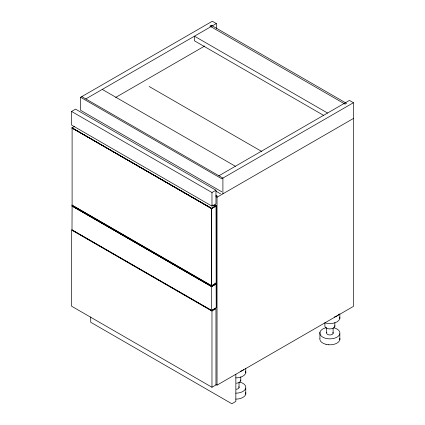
<?xml version="1.0" encoding="UTF-8"?>
<svg xmlns="http://www.w3.org/2000/svg" width="425" height="425" viewBox="0 0 425 425"><rect width="100%" height="100%" fill="white"/><g stroke="black" fill="none" stroke-linecap="round" stroke-linejoin="round"><path stroke-width="0.64" d="M215.045 283.098L216.282 283.927L216.282 307.727L211.618 310.505L211.618 286.365L71.995 206.029M71.995 205.094L211.618 285.818L211.618 208.415L72.011 127.877L211.501 208.548L216.272 205.843L214.954 205.089M216.267 283.958L211.671 286.408M211.56 208.574L211.618 285.823L216.282 283.055L216.155 205.732M72.037 128.031L211.671 208.383M71.995 229.766L72.101 205.886M216.267 307.695L216.155 283.757M216.256 307.822L211.528 310.478L72.006 229.893M72.107 205.286L72.107 127.861M216.107 205.753L211.501 208.548L211.565 285.791M71.995 127.93L211.507 208.484L216.267 205.923M211.677 286.609L72.006 205.907L211.56 286.609M211.565 286.408L216.229 283.842L211.661 286.482M221.733 191.792L80.623 110.325L80.623 97.288L212.325 21.25L216.32 23.561L216.32 28.81M85.797 98.919L216.32 23.561M71.565 111.451L75.565 109.145L215.969 190.209L215.969 203.809L211.969 206.114L71.565 125.056L71.565 111.451L211.969 192.514L215.969 190.209M115.696 97.405L204.823 45.948M72.037 127.893L74.396 126.528M218.907 175.769L349.435 100.412L353.435 102.717L353.435 306.393L217.026 385.146L215.884 384.487M353.435 102.717L221.733 178.755L80.623 97.288M353.435 118.469L217.026 197.221L215.879 196.562M212.479 205.02L213.632 205.684L215.778 204.977L216.24 206.306M212.479 205.291L213.632 205.955L215.613 205.264L216.006 206.885L216.24 206.747M72.006 205.153L211.618 285.786L216.224 283.124L216.192 205.737M211.969 311.084L215.969 308.773L215.969 384.944L211.969 387.255L71.565 306.191L71.565 230.021L211.969 311.084L211.969 387.255M326.06 344.351L328.594 344.749M211.671 310.489L72.101 229.968M327.563 113.039L194.448 36.183L194.448 40.8L323.547 115.334M149.127 86.472L261.832 151.544M102.26 89.415L235.37 166.265M81.797 96.608L222.907 178.08L222.907 193.827M215.964 191.181L220.554 193.827M215.879 195.202L217.026 195.867L217.026 385.146M215.066 283.135L216.213 283.799M339.83 313.937L339.83 318.543M339.83 333.853L339.83 339.777M334.852 322.602L334.852 326.411M333.11 328.201L333.11 333.333M326.639 327.696L326.639 332.828M324.897 323.101L324.897 325.635A5.02 2.895 0 0 0 329.864 328.918A5.02 2.895 0 0 0 334.852 325.651M319.924 332.308L319.924 338.231M245.756 368.252L245.756 372.858M245.756 388.168L245.756 394.092M240.778 376.917L240.778 380.72M239.036 382.511L239.036 387.642M235.843 374.287L235.843 401.439L231.843 403.75L90.732 322.283L90.732 316.981M213.632 205.684L213.632 205.955M211.969 192.514L211.969 206.114M333.699 327.723A10.035 5.796 0 0 1 337.848 336.6A10.035 5.796 0 0 1 321.927 336.616A10.035 5.796 0 0 1 326.017 327.733M332.892 332.366A3.262 1.881 0 0 1 329.869 334.964A3.262 1.881 0 0 1 326.862 332.355M339.83 317.034A10.035 5.796 0 0 1 335.447 322.591A10.035 5.796 0 0 1 324.87 322.793M339.825 338.263A10.003 5.775 0 0 1 328.589 344.765M339.139 314.075A10.035 5.796 0 0 1 334.326 317.039M326.065 344.346A10.035 5.796 0 0 1 319.903 338.231M239.626 382.038A10.035 5.796 0 0 1 245.65 388.508A10.035 5.796 0 0 1 235.833 393.189M238.818 386.676A3.262 1.881 0 0 1 236.236 389.257M240.778 379.966A5.02 2.895 0 0 1 236.47 383.207M245.756 371.344A10.035 5.796 0 0 1 235.833 377.878M245.751 392.578A10.003 5.775 0 0 1 235.833 399.128M243.759 369.692A10.035 5.796 0 0 1 240.252 371.354M211.268 25.256L209.854 26.068L345.084 104.146L346.497 103.328L211.268 25.256"/></g></svg>
